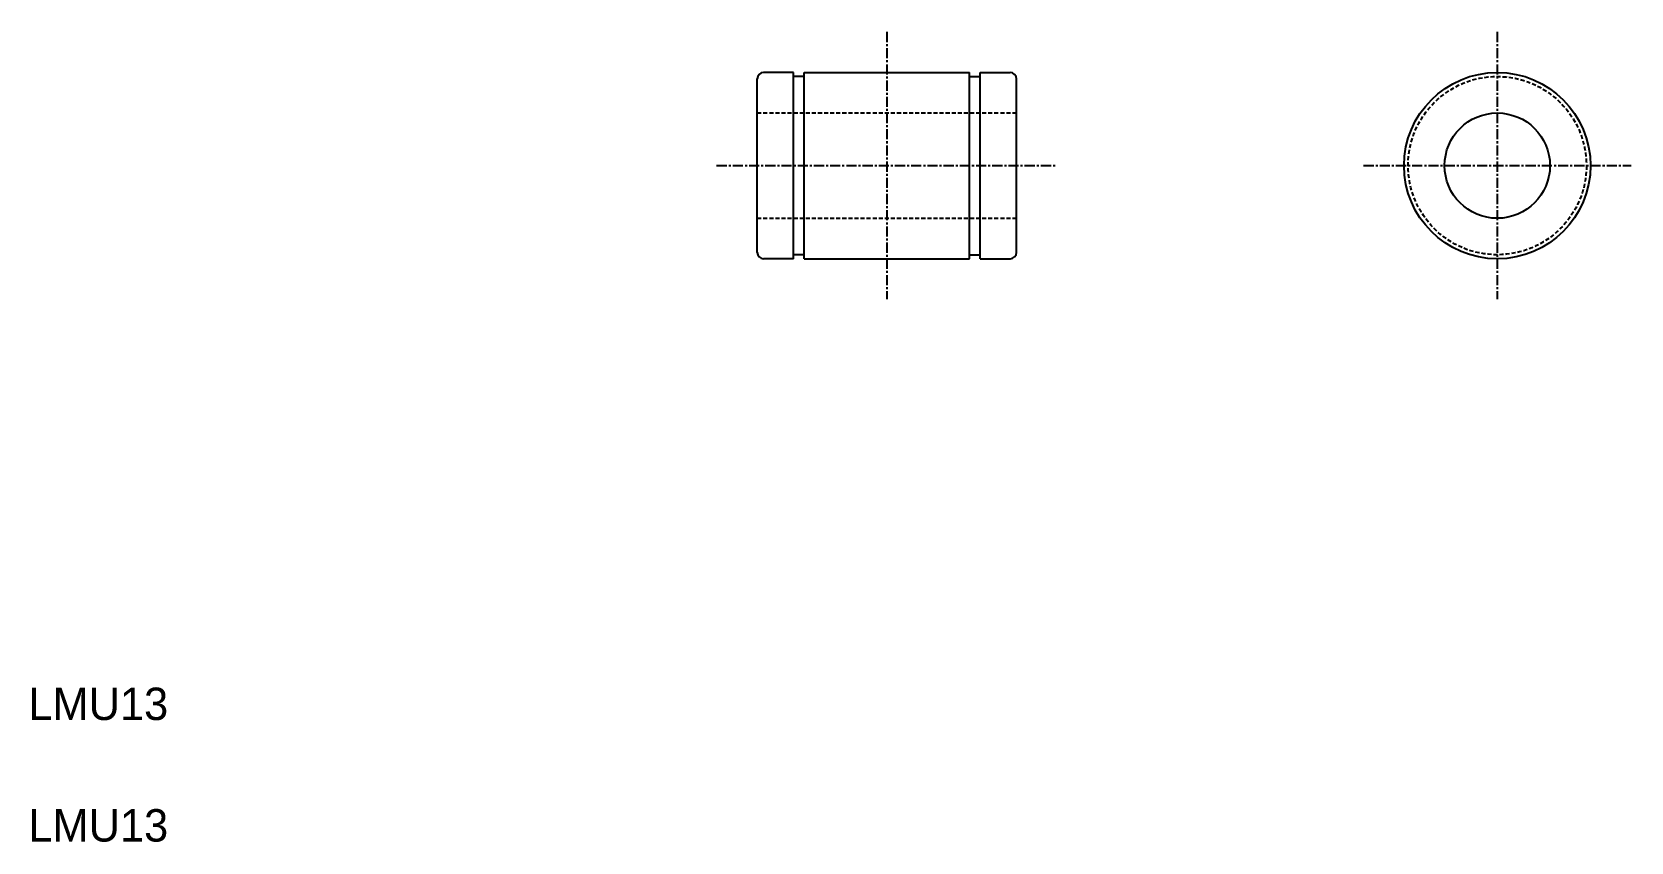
# Model space of a CAD drawing. Extents: x 10 to 208, y 10 to 110.
import ezdxf

# ---------------------------------------------------------------- set-up
doc = ezdxf.new("R2010")
doc.units = 0
doc.linetypes.add('CENTER', pattern=[2, 1.25, -0.25, 0.25, -0.25])
doc.linetypes.add('DASHED', pattern=[0.75, 0.5, -0.25])
doc.layers.get('0').update_dxf_attribs({"linetype": 'CONTINUOUS'})
doc.layers.add('CENTER', color=1, linetype='CENTER')

msp = doc.modelspace()

# ---------------------------------------------------------------- linework, layer by layer
at = {"color": 7, "linetype": 'CONTINUOUS'}
for p, q in [((104.41, 104.92), (100.71, 104.92)), ((102.56, 104.92), (102.56, 104.92)), ((103.49, 104.92), (103.49, 104.92)), ((104.41, 81.92), (104.41, 104.92)), ((105.71, 104.92), (126.11, 104.92)), ((105.71, 81.92), (105.71, 104.92)), ((126.11, 81.92), (126.11, 104.92)), ((127.41, 81.92), (127.41, 104.92)), ((127.41, 104.92), (131.11, 104.92)), ((99.91, 82.72), (99.91, 104.12)), ((105.71, 104.42), (104.41, 104.42)), ((126.11, 104.42), (127.41, 104.42)), ((131.91, 82.72), (131.91, 104.12)), ((104.41, 81.92), (100.71, 81.92)), ((105.71, 82.42), (104.41, 82.42)), ((105.71, 81.92), (126.11, 81.92)), ((126.11, 82.42), (127.41, 82.42)), ((127.41, 81.92), (131.11, 81.92))]:
    msp.add_line(p, q, dxfattribs=at)
at = {"color": 3, "linetype": 'DASHED'}
for p, q in [((99.91, 99.92), (131.91, 99.92)), ((99.91, 86.92), (131.91, 86.92))]:
    msp.add_line(p, q, dxfattribs=at)
at = {"color": 7, "linetype": 'CONTINUOUS'}
for radius in [11.5, 6.5]:
    msp.add_circle((191.22, 93.42), radius, dxfattribs=at)
at = {"color": 3, "linetype": 'DASHED'}
msp.add_circle((191.22, 93.42), 11, dxfattribs=at)
at = {"color": 7, "linetype": 'CONTINUOUS'}
for centre, start, end in [((100.71, 104.12), 90, 180), ((131.11, 104.12), 0, 90), ((100.71, 82.72), 180, 270), ((131.11, 82.72), 270, 0)]:
    msp.add_arc(centre, 0.8, start, end, dxfattribs=at)
at = {"layer": 'CENTER', "color": 1, "linetype": 'CENTER'}
for p, q in [((115.91, 109.92), (115.91, 76.92)), ((191.22, 109.92), (191.22, 76.92)), ((94.91, 93.42), (136.91, 93.42)), ((174.72, 93.42), (207.72, 93.42))]:
    msp.add_line(p, q, dxfattribs=at)

# ---------------------------------------------------------------- texts
at = {"color": 7, "linetype": 'CONTINUOUS'}
for p in [(10, 25), (10, 10)]:
    msp.add_text('LMU13', height=4, dxfattribs=at).set_placement(p)

doc.saveas('drawing.dxf')
